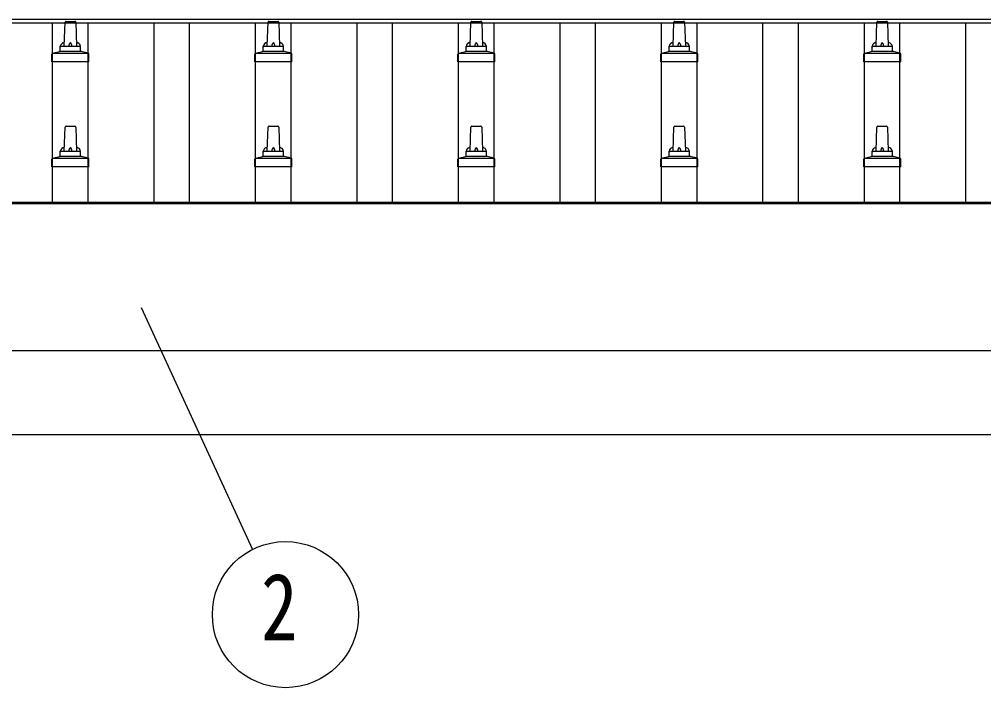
# Model space of a CAD drawing. Units: millimetres, scale not verified. Extents: x -10512 to 10512, y -7425 to 7425.
# Drawn here: x -7681 to -6731, y -633 to 26 of the extents above; entities that cross this region are included whole.
import ezdxf
from ezdxf.enums import TextEntityAlignment as Align

# ---------------------------------------------------------------- set-up
doc = ezdxf.new("R2010")
doc.units = ezdxf.units.MM
doc.header["$LTSCALE"] = 30
for name, color, linetype in [('0-5_YKK_13', 4, 'Continuous'), ('0-6_YKK_A1', 4, 'Continuous'), ('0-7_YKK_D', 6, 'Continuous')]:
    doc.layers.add(name, color=color, linetype=linetype)
doc.styles.add('ＭＳ ゴシック', font='')
doc.styles.get('ＭＳ ゴシック').set_extended_font_data('MS Gothic')

msp = doc.modelspace()

# ---------------------------------------------------------------- linework, layer by layer
at = {"layer": '0-5_YKK_13'}
for p, q in [((-7636.95, -0.91), (-7636.22, 22.62)), ((-7635.22, 23.59), (-7626.68, 23.59)), ((-7625.68, 22.62), (-7624.95, -0.91)), ((-7436.95, -0.91), (-7436.22, 22.62)), ((-7435.22, 23.59), (-7426.68, 23.59)), ((-7425.68, 22.62), (-7424.95, -0.91)), ((-7236.95, -0.91), (-7236.22, 22.62)), ((-7235.22, 23.59), (-7226.68, 23.59)), ((-7225.68, 22.62), (-7224.95, -0.91)), ((-7036.95, -0.91), (-7036.22, 22.62)), ((-7035.22, 23.59), (-7026.68, 23.59)), ((-7025.68, 22.62), (-7024.95, -0.91)), ((-6836.95, -0.91), (-6836.22, 22.62)), ((-6835.22, 23.59), (-6826.68, 23.59)), ((-6825.68, 22.62), (-6824.95, -0.91)), ((-7649.2, -16.41), (-7649.2, -8.69)), ((-7648.82, -7.91), (-7613.08, -7.91)), ((-7648.44, -7.72), (-7641.71, -6.09)), ((-7641.33, -5.91), (-7620.57, -5.91)), ((-7640.95, -5.12), (-7640.95, -0.91)), ((-7639.95, -0.91), (-7621.95, -0.91)), ((-7620.95, -5.12), (-7620.95, -0.91)), ((-7613.46, -7.72), (-7620.19, -6.09)), ((-7612.7, -16.41), (-7612.7, -8.69)), ((-7449.2, -16.41), (-7449.2, -8.69)), ((-7448.82, -7.91), (-7413.08, -7.91)), ((-7448.44, -7.72), (-7441.71, -6.09)), ((-7441.33, -5.91), (-7420.57, -5.91)), ((-7440.95, -5.12), (-7440.95, -0.91)), ((-7439.95, -0.91), (-7421.95, -0.91)), ((-7420.95, -5.12), (-7420.95, -0.91)), ((-7413.46, -7.72), (-7420.19, -6.09)), ((-7412.7, -16.41), (-7412.7, -8.69)), ((-7249.2, -16.41), (-7249.2, -8.69)), ((-7248.82, -7.91), (-7213.08, -7.91)), ((-7248.44, -7.72), (-7241.71, -6.09)), ((-7241.33, -5.91), (-7220.57, -5.91)), ((-7240.95, -5.12), (-7240.95, -0.91)), ((-7239.95, -0.91), (-7221.95, -0.91)), ((-7220.95, -5.12), (-7220.95, -0.91)), ((-7213.46, -7.72), (-7220.19, -6.09)), ((-7212.7, -16.41), (-7212.7, -8.69)), ((-7049.2, -16.41), (-7049.2, -8.69)), ((-7048.82, -7.91), (-7013.08, -7.91)), ((-7048.44, -7.72), (-7041.71, -6.09)), ((-7041.33, -5.91), (-7020.57, -5.91)), ((-7040.95, -5.12), (-7040.95, -0.91)), ((-7039.95, -0.91), (-7021.95, -0.91)), ((-7020.95, -5.12), (-7020.95, -0.91)), ((-7013.46, -7.72), (-7020.19, -6.09)), ((-7012.7, -16.41), (-7012.7, -8.69)), ((-6849.2, -16.41), (-6849.2, -8.69)), ((-6848.82, -7.91), (-6813.08, -7.91)), ((-6848.44, -7.72), (-6841.71, -6.09)), ((-6841.33, -5.91), (-6820.57, -5.91)), ((-6840.95, -5.12), (-6840.95, -0.91)), ((-6839.95, -0.91), (-6821.95, -0.91)), ((-6820.95, -5.12), (-6820.95, -0.91)), ((-6813.46, -7.72), (-6820.19, -6.09)), ((-6812.7, -16.41), (-6812.7, -8.69)), ((-7612.7, -16.41), (-7649.2, -16.41)), ((-7412.7, -16.41), (-7449.2, -16.41)), ((-7212.7, -16.41), (-7249.2, -16.41)), ((-7012.7, -16.41), (-7049.2, -16.41)), ((-6812.7, -16.41), (-6849.2, -16.41)), ((-7636.95, -104.24), (-7636.22, -80.71)), ((-7635.22, -79.74), (-7626.68, -79.74)), ((-7625.68, -80.71), (-7624.95, -104.24)), ((-7436.95, -104.24), (-7436.22, -80.71)), ((-7435.22, -79.74), (-7426.68, -79.74)), ((-7425.68, -80.71), (-7424.95, -104.24)), ((-7236.95, -104.24), (-7236.22, -80.71)), ((-7235.22, -79.74), (-7226.68, -79.74)), ((-7225.68, -80.71), (-7224.95, -104.24)), ((-7036.95, -104.24), (-7036.22, -80.71)), ((-7035.22, -79.74), (-7026.68, -79.74)), ((-7025.68, -80.71), (-7024.95, -104.24)), ((-6836.95, -104.24), (-6836.22, -80.71)), ((-6835.22, -79.74), (-6826.68, -79.74)), ((-6825.68, -80.71), (-6824.95, -104.24)), ((-7640.95, -108.45), (-7640.95, -104.24)), ((-7639.95, -104.24), (-7621.95, -104.24)), ((-7620.95, -108.45), (-7620.95, -104.24)), ((-7440.95, -108.45), (-7440.95, -104.24)), ((-7439.95, -104.24), (-7421.95, -104.24)), ((-7420.95, -108.45), (-7420.95, -104.24)), ((-7240.95, -108.45), (-7240.95, -104.24)), ((-7239.95, -104.24), (-7221.95, -104.24)), ((-7220.95, -108.45), (-7220.95, -104.24)), ((-7040.95, -108.45), (-7040.95, -104.24)), ((-7039.95, -104.24), (-7021.95, -104.24)), ((-7020.95, -108.45), (-7020.95, -104.24)), ((-6840.95, -108.45), (-6840.95, -104.24)), ((-6839.95, -104.24), (-6821.95, -104.24)), ((-6820.95, -108.45), (-6820.95, -104.24)), ((-7649.2, -119.74), (-7649.2, -112.03)), ((-7648.82, -111.24), (-7613.08, -111.24)), ((-7648.44, -111.05), (-7641.71, -109.42)), ((-7641.33, -109.24), (-7620.57, -109.24)), ((-7613.46, -111.05), (-7620.19, -109.42)), ((-7612.7, -119.74), (-7612.7, -112.03)), ((-7449.2, -119.74), (-7449.2, -112.03)), ((-7448.82, -111.24), (-7413.08, -111.24)), ((-7448.44, -111.05), (-7441.71, -109.42)), ((-7441.33, -109.24), (-7420.57, -109.24)), ((-7413.46, -111.05), (-7420.19, -109.42)), ((-7412.7, -119.74), (-7412.7, -112.03)), ((-7249.2, -119.74), (-7249.2, -112.03)), ((-7248.82, -111.24), (-7213.08, -111.24)), ((-7248.44, -111.05), (-7241.71, -109.42)), ((-7241.33, -109.24), (-7220.57, -109.24)), ((-7213.46, -111.05), (-7220.19, -109.42)), ((-7212.7, -119.74), (-7212.7, -112.03)), ((-7049.2, -119.74), (-7049.2, -112.03)), ((-7048.82, -111.24), (-7013.08, -111.24)), ((-7048.44, -111.05), (-7041.71, -109.42)), ((-7041.33, -109.24), (-7020.57, -109.24)), ((-7013.46, -111.05), (-7020.19, -109.42)), ((-7012.7, -119.74), (-7012.7, -112.03)), ((-6849.2, -119.74), (-6849.2, -112.03)), ((-6848.82, -111.24), (-6813.08, -111.24)), ((-6848.44, -111.05), (-6841.71, -109.42)), ((-6841.33, -109.24), (-6820.57, -109.24)), ((-6813.46, -111.05), (-6820.19, -109.42)), ((-6812.7, -119.74), (-6812.7, -112.03)), ((-7612.7, -119.74), (-7649.2, -119.74)), ((-7412.7, -119.74), (-7449.2, -119.74)), ((-7212.7, -119.74), (-7249.2, -119.74)), ((-7012.7, -119.74), (-7049.2, -119.74)), ((-6812.7, -119.74), (-6849.2, -119.74))]:
    msp.add_line(p, q, dxfattribs=at)
for centre, radius, start, end in [((-7635.22, 22.59), 1, 90, 178.60509), ((-7626.68, 22.59), 1, 1.39491, 90), ((-7435.22, 22.59), 1, 90, 178.60509), ((-7426.68, 22.59), 1, 1.39491, 90), ((-7235.22, 22.59), 1, 90, 178.60509), ((-7226.68, 22.59), 1, 1.39491, 90), ((-7035.22, 22.59), 1, 90, 178.60509), ((-7026.68, 22.59), 1, 1.39491, 90), ((-6835.22, 22.59), 1, 90, 178.60509), ((-6826.68, 22.59), 1, 1.39491, 90), ((-7636.87, -1.54), 4.13, 90, 171.17633), ((-7627.62, -0.91), 4.83, 133.60282, 180), ((-7634.28, -0.91), 4.83, 0, 46.39718), ((-7625.04, -1.54), 4.13, 8.82367, 90), ((-7436.87, -1.54), 4.13, 90, 171.17633), ((-7427.62, -0.91), 4.83, 133.60282, 180), ((-7434.28, -0.91), 4.83, 0, 46.39718), ((-7425.04, -1.54), 4.13, 8.82367, 90), ((-7236.87, -1.54), 4.13, 90, 171.17633), ((-7227.62, -0.91), 4.83, 133.60282, 180), ((-7234.28, -0.91), 4.83, 0, 46.39718), ((-7225.04, -1.54), 4.13, 8.82367, 90), ((-7036.87, -1.54), 4.13, 90, 171.17633), ((-7027.62, -0.91), 4.83, 133.60282, 180), ((-7034.28, -0.91), 4.83, 0, 46.39718), ((-7025.04, -1.54), 4.13, 8.82367, 90), ((-6836.87, -1.54), 4.13, 90, 171.17633), ((-6827.62, -0.91), 4.83, 133.60282, 180), ((-6834.28, -0.91), 4.83, 0, 46.39718), ((-6825.04, -1.54), 4.13, 8.82367, 90), ((-7648.2, -8.69), 1, 103.62699, 180), ((-7641.95, -5.12), 1, 283.62699, 0), ((-7639.95, -1.91), 1, 90, 180), ((-7621.95, -1.91), 1, 0, 90), ((-7619.95, -5.12), 1, 180, 256.37301), ((-7613.7, -8.69), 1, 0, 76.37301), ((-7448.2, -8.69), 1, 103.62699, 180), ((-7441.95, -5.12), 1, 283.62699, 0), ((-7439.95, -1.91), 1, 90, 180), ((-7421.95, -1.91), 1, 0, 90), ((-7419.95, -5.12), 1, 180, 256.37301), ((-7413.7, -8.69), 1, 0, 76.37301), ((-7248.2, -8.69), 1, 103.62699, 180), ((-7241.95, -5.12), 1, 283.62699, 0), ((-7239.95, -1.91), 1, 90, 180), ((-7221.95, -1.91), 1, 0, 90), ((-7219.95, -5.12), 1, 180, 256.37301), ((-7213.7, -8.69), 1, 0, 76.37301), ((-7048.2, -8.69), 1, 103.62699, 180), ((-7041.95, -5.12), 1, 283.62699, 0), ((-7039.95, -1.91), 1, 90, 180), ((-7021.95, -1.91), 1, 0, 90), ((-7019.95, -5.12), 1, 180, 256.37301), ((-7013.7, -8.69), 1, 0, 76.37301), ((-6848.2, -8.69), 1, 103.62699, 180), ((-6841.95, -5.12), 1, 283.62699, 0), ((-6839.95, -1.91), 1, 90, 180), ((-6821.95, -1.91), 1, 0, 90), ((-6819.95, -5.12), 1, 180, 256.37301), ((-6813.7, -8.69), 1, 0, 76.37301), ((-7635.22, -80.74), 1, 90, 178.60509), ((-7626.68, -80.74), 1, 1.39491, 90), ((-7435.22, -80.74), 1, 90, 178.60509), ((-7426.68, -80.74), 1, 1.39491, 90), ((-7235.22, -80.74), 1, 90, 178.60509), ((-7226.68, -80.74), 1, 1.39491, 90), ((-7035.22, -80.74), 1, 90, 178.60509), ((-7026.68, -80.74), 1, 1.39491, 90), ((-6835.22, -80.74), 1, 90, 178.60509), ((-6826.68, -80.74), 1, 1.39491, 90), ((-7636.87, -104.87), 4.13, 90, 171.17633), ((-7639.95, -105.24), 1, 90, 180), ((-7627.62, -104.24), 4.83, 133.60282, 180), ((-7634.28, -104.24), 4.83, 0, 46.39718), ((-7625.04, -104.87), 4.13, 8.82367, 90), ((-7621.95, -105.24), 1, 0, 90), ((-7436.87, -104.87), 4.13, 90, 171.17633), ((-7439.95, -105.24), 1, 90, 180), ((-7427.62, -104.24), 4.83, 133.60282, 180), ((-7434.28, -104.24), 4.83, 0, 46.39718), ((-7425.04, -104.87), 4.13, 8.82367, 90), ((-7421.95, -105.24), 1, 0, 90), ((-7236.87, -104.87), 4.13, 90, 171.17633), ((-7239.95, -105.24), 1, 90, 180), ((-7227.62, -104.24), 4.83, 133.60282, 180), ((-7234.28, -104.24), 4.83, 0, 46.39718), ((-7225.04, -104.87), 4.13, 8.82367, 90), ((-7221.95, -105.24), 1, 0, 90), ((-7036.87, -104.87), 4.13, 90, 171.17633), ((-7039.95, -105.24), 1, 90, 180), ((-7027.62, -104.24), 4.83, 133.60282, 180), ((-7034.28, -104.24), 4.83, 0, 46.39718), ((-7025.04, -104.87), 4.13, 8.82367, 90), ((-7021.95, -105.24), 1, 0, 90), ((-6836.87, -104.87), 4.13, 90, 171.17633), ((-6839.95, -105.24), 1, 90, 180), ((-6827.62, -104.24), 4.83, 133.60282, 180), ((-6834.28, -104.24), 4.83, 0, 46.39718), ((-6825.04, -104.87), 4.13, 8.82367, 90), ((-6821.95, -105.24), 1, 0, 90), ((-7648.2, -112.03), 1, 103.62699, 180), ((-7641.95, -108.45), 1, 283.62699, 0), ((-7619.95, -108.45), 1, 180, 256.37301), ((-7613.7, -112.03), 1, 0, 76.37301), ((-7448.2, -112.03), 1, 103.62699, 180), ((-7441.95, -108.45), 1, 283.62699, 0), ((-7419.95, -108.45), 1, 180, 256.37301), ((-7413.7, -112.03), 1, 0, 76.37301), ((-7248.2, -112.03), 1, 103.62699, 180), ((-7241.95, -108.45), 1, 283.62699, 0), ((-7219.95, -108.45), 1, 180, 256.37301), ((-7213.7, -112.03), 1, 0, 76.37301), ((-7048.2, -112.03), 1, 103.62699, 180), ((-7041.95, -108.45), 1, 283.62699, 0), ((-7019.95, -108.45), 1, 180, 256.37301), ((-7013.7, -112.03), 1, 0, 76.37301), ((-6848.2, -112.03), 1, 103.62699, 180), ((-6841.95, -108.45), 1, 283.62699, 0), ((-6819.95, -108.45), 1, 180, 256.37301), ((-6813.7, -112.03), 1, 0, 76.37301)]:
    msp.add_arc(centre, radius, start, end, dxfattribs=at)
at = {"layer": '0-6_YKK_A1'}
for p, q in [((-8853.95, 25.61), (-5807.95, 25.61)), ((-8853.95, 22.03), (-5807.95, 22.03)), ((-7648.45, -154.43), (-7648.45, 22.03)), ((-7613.45, -154.43), (-7613.45, 22.03)), ((-7548.45, -154.43), (-7548.45, 22.03)), ((-7513.45, -154.43), (-7513.45, 22.03)), ((-7448.45, -154.43), (-7448.45, 22.03)), ((-7413.45, -154.43), (-7413.45, 22.03)), ((-7348.45, -154.43), (-7348.45, 22.03)), ((-7313.45, -154.43), (-7313.45, 22.03)), ((-7248.45, -154.43), (-7248.45, 22.03)), ((-7213.45, -154.43), (-7213.45, 22.03)), ((-7148.45, -154.43), (-7148.45, 22.03)), ((-7113.45, -154.43), (-7113.45, 22.03)), ((-7048.45, -154.43), (-7048.45, 22.03)), ((-7013.45, -154.43), (-7013.45, 22.03)), ((-6948.45, -154.43), (-6948.45, 22.03)), ((-6913.45, -154.43), (-6913.45, 22.03)), ((-6848.45, -154.43), (-6848.45, 22.03)), ((-6813.45, -154.43), (-6813.45, 22.03)), ((-6748.45, -154.43), (-6748.45, 22.03)), ((-8853.95, -154.43), (-5807.95, -154.43)), ((-8849.25, -155.99), (-5812.65, -155.99)), ((-5812.65, -300.86), (-8849.25, -300.86)), ((-8830.95, -383.5), (-5934.95, -383.5))]:
    msp.add_line(p, q, dxfattribs=at)
at = {"layer": '0-7_YKK_D'}
msp.add_line((-7561.31, -258.26), (-7451.42, -496.55), dxfattribs=at)
msp.add_circle((-7419.05, -560.86), 72, dxfattribs=at)

# ---------------------------------------------------------------- texts
at = {"layer": '0-7_YKK_D', "style": 'ＭＳ ゴシック', "width": 0.8}
msp.add_text('2', height=65.98, dxfattribs=at).set_placement((-7443.05, -605.86), align=Align.BOTTOM_LEFT)

doc.saveas('drawing.dxf')
